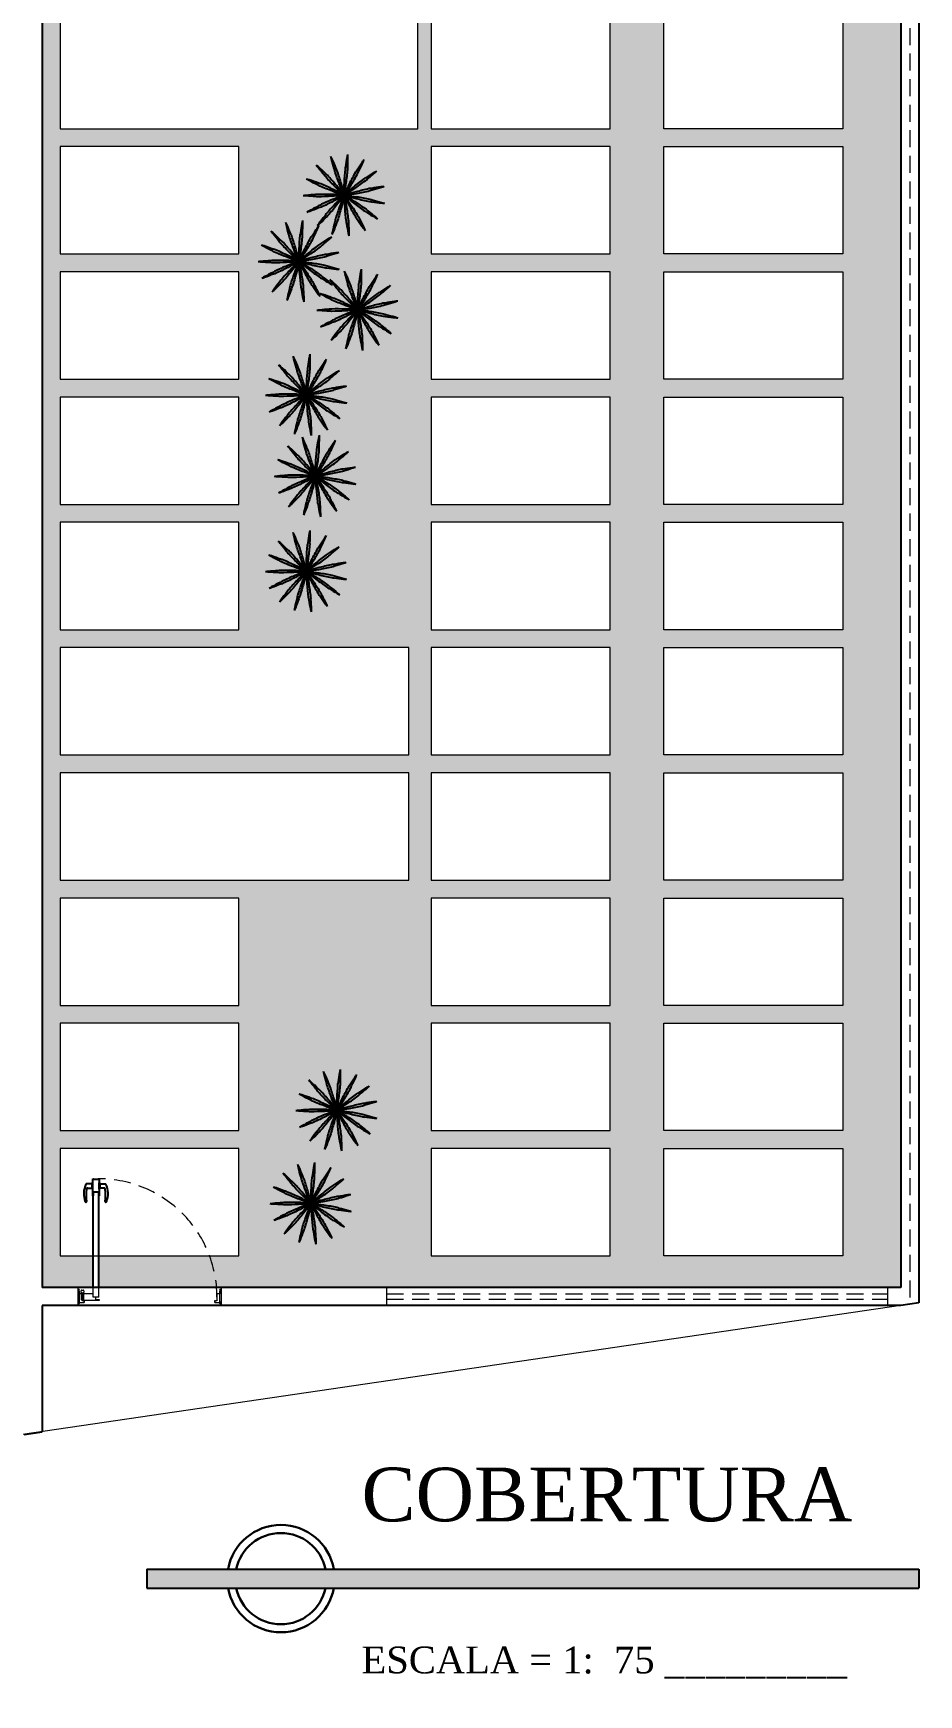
# Model space of a CAD drawing. Header units: millimetres. Extents: x 81693 to 98868, y 6565 to 11437.
# Drawn here: x 93624 to 93954, y 8518 to 9137 of the extents above; entities that cross this region are included whole.
import ezdxf

# ---------------------------------------------------------------- set-up
doc = ezdxf.new("R2010")
doc.units = ezdxf.units.MM
doc.linetypes.add('HIDDEN', pattern=[9.525, 6.35, -3.175])
for name, color, linetype, lineweight in [('Fachadas - Varanda', 3, 'Continuous', 30), ('Hachura', 1, 'Continuous', 9), ('Pisos Externos', 15, 'Continuous', 9), ('Projeção Janela', 15, 'HIDDEN', 9), ('Projeção Portas', 55, 'HIDDEN', 5), ('Projeção Viga', 1, 'HIDDEN', 9)]:
    doc.layers.add(name, color=color, linetype=linetype, lineweight=lineweight)
for name, color, linetype in [('Grama', 84, 'Continuous'), ('Hachuria - Moveis', 1, 'Continuous'), ('MOLHO', 114, 'Continuous'), ('Parede Planta', 5, 'Continuous'), ('Texto', 2, 'Continuous')]:
    doc.layers.add(name, color=color, linetype=linetype)
doc.styles.add('Valéria', font='romantic.ttf', dxfattribs={"height": 10})

# ---------------------------------------------------------------- blocks, each defined once
blk = doc.blocks.new('MOLHO2')
for points in [[(-0.205, 0.41, 0.04965), (-0.231, 0.447, 0.013329), (-0.323, 0.589, 0.009979), (-0.353, 0.63, 0.607526)], [(-0.242, 0.389, -0.04965), (-0.26, 0.431, -0.013329), (-0.333, 0.583, -0.009979), (-0.353, 0.63, -0.607526)], [(-0.063, 0.454, -0.04965), (-0.063, 0.499, -0.013329), (-0.067, 0.668, -0.009979), (-0.066, 0.719, -0.607526)], [(-0.021, 0.458, 0.04965), (-0.03, 0.502, 0.013329), (-0.056, 0.669, 0.009979), (-0.066, 0.719, 0.607526)], [(0.127, 0.44, -0.04965), (0.146, 0.482, -0.013329), (0.21, 0.638, -0.009979), (0.232, 0.684, -0.607526)], [(0.167, 0.427, 0.04965), (0.177, 0.471, 0.013329), (0.221, 0.634, 0.009979), (0.232, 0.684, 0.607526)], [(-0.354, 0.291, 0.04965), (-0.393, 0.314, 0.013329), (-0.535, 0.406, 0.009979), (-0.579, 0.432, 0.607526)], [(-0.379, 0.257, -0.04965), (-0.413, 0.288, -0.013329), (-0.542, 0.397, -0.009979), (-0.579, 0.432, -0.607526)], [(0, 0, -0.009979), (-0.03, 0.041, -0.013329), (-0.122, 0.183, -0.009462), (-0.242, 0.389, -0.009462)], [(0, 0, 0.009979), (-0.02, 0.047, 0.013329), (-0.093, 0.199, 0.009462), (-0.205, 0.41, 0.009462)], [(0, 0, -0.009979), (-0.01, 0.05, -0.013329), (-0.037, 0.217, -0.009462), (-0.063, 0.454, -0.009462)], [(0, 0, 0.009979), (0.001, 0.051, 0.013329), (-0.004, 0.22, 0.009462), (-0.021, 0.458, 0.009462)], [(0, 0, -0.009979), (0.011, 0.05, -0.013329), (0.055, 0.213, -0.009462), (0.127, 0.44, -0.009462)], [(0, 0, 0.009979), (0.022, 0.046, 0.013329), (0.086, 0.202, 0.009462), (0.167, 0.427, 0.009462)], [(0, 0, -0.009979), (0.03, 0.041, -0.013329), (0.137, 0.172, -0.009462), (0.295, 0.35, -0.009462)], [(0, 0, 0.009979), (0.038, 0.033, 0.013329), (0.161, 0.15, 0.009462), (0.326, 0.322, 0.009462)], [(0.295, 0.35, -0.04965), (0.329, 0.381, -0.013329), (0.452, 0.497, -0.009979), (0.49, 0.531, -0.607526)], [(0.326, 0.322, 0.04965), (0.353, 0.358, 0.013329), (0.46, 0.49, 0.009979), (0.49, 0.531, 0.607526)], [(-0.451, 0.08, -0.04965), (-0.494, 0.095, -0.013329), (-0.656, 0.143, -0.009979), (-0.705, 0.159, -0.607526)], [(-0.442, 0.121, 0.04965), (-0.487, 0.127, 0.013329), (-0.654, 0.154, 0.009979), (-0.705, 0.159, 0.607526)], [(0, 0, -0.009979), (-0.051, 0.006, -0.013329), (-0.218, 0.032, -0.009462), (-0.451, 0.08, -0.009462)], [(0, 0, 0.009979), (-0.048, 0.017, 0.013329), (-0.21, 0.064, 0.009462), (-0.442, 0.121, 0.009462)], [(0, 0, -0.009979), (-0.044, 0.026, -0.013329), (-0.186, 0.118, -0.009462), (-0.379, 0.257, -0.009462)], [(0, 0, 0.009979), (-0.037, 0.035, 0.013329), (-0.166, 0.144, 0.009462), (-0.354, 0.291, 0.009462)], [(0, 0, -0.009979), (0.044, 0.025, -0.013329), (0.195, 0.102, -0.009462), (0.412, 0.2, -0.009462)], [(0, 0, 0.009979), (0.049, 0.015, 0.013329), (0.208, 0.071, 0.009462), (0.429, 0.161, 0.009462)], [(0, 0, -0.009979), (0.051, 0.005, -0.013329), (0.22, 0.014, -0.009462), (0.458, 0.015, -0.009462)], [(0.412, 0.2, -0.04965), (0.455, 0.214, -0.013329), (0.615, 0.271, -0.009979), (0.664, 0.285, -0.607526)], [(0.429, 0.161, 0.04965), (0.469, 0.183, 0.013329), (0.619, 0.26, 0.009979), (0.664, 0.285, 0.607526)], [(0.458, 0.015, -0.04965), (0.503, 0.01, -0.013329), (0.672, -0.003, -0.009979), (0.722, -0.009, -0.607526)], [(-0.453, -0.069, 0.04965), (-0.496, -0.082, 0.013329), (-0.66, -0.126, 0.009979), (-0.708, -0.141, 0.607526)], [(-0.445, -0.11, -0.04965), (-0.49, -0.114, -0.013329), (-0.658, -0.137, -0.009979), (-0.708, -0.141, -0.607526)], [(-0.386, -0.247, 0.04965), (-0.42, -0.277, 0.013329), (-0.552, -0.383, 0.009979), (-0.59, -0.417, 0.607526)], [(-0.362, -0.281, -0.04965), (-0.401, -0.304, -0.013329), (-0.545, -0.392, -0.009979), (-0.59, -0.417, -0.607526)], [(0, 0, 0.009979), (-0.051, -0.004, 0.013329), (-0.218, -0.027, 0.009462), (-0.453, -0.069, 0.009462)], [(0, 0, -0.009979), (-0.048, -0.015, -0.013329), (-0.212, -0.059, -0.009462), (-0.445, -0.11, -0.009462)], [(0, 0, 0.009979), (-0.045, -0.025, 0.013329), (-0.189, -0.113, 0.009462), (-0.386, -0.247, 0.009462)], [(0, 0, -0.009979), (-0.038, -0.034, -0.013329), (-0.17, -0.14, -0.009462), (-0.362, -0.281, -0.009462)], [(0, 0, 0.009979), (-0.031, -0.041, 0.013329), (-0.126, -0.18, 0.009462), (-0.252, -0.383, 0.009462)], [(0, 0, -0.009979), (-0.021, -0.046, -0.013329), (-0.098, -0.197, -0.009462), (-0.216, -0.404, -0.009462)], [(0, 0, 0.009979), (-0.012, -0.05, 0.013329), (-0.042, -0.216, 0.009462), (-0.075, -0.452, 0.009462)], [(0, 0, -0.009979), (0, -0.051, -0.013329), (-0.009, -0.22, -0.009462), (-0.033, -0.457, -0.009462)], [(0, 0, -0.009979), (0.038, -0.034, -0.013329), (0.157, -0.154, -0.009462), (0.318, -0.33, -0.009462)], [(0, 0, 0.009979), (0.05, -0.006, 0.013329), (0.219, -0.019, 0.009462), (0.457, -0.027, 0.009462)], [(0, 0, 0.009979), (0.044, -0.026, 0.013329), (0.192, -0.107, 0.009462), (0.407, -0.211, 0.009462)], [(0, 0, -0.009979), (0.048, -0.016, -0.013329), (0.206, -0.077, -0.009462), (0.425, -0.172, -0.009462)], [(0, 0, 0.009979), (0.029, -0.042, 0.013329), (0.132, -0.176, 0.009462), (0.286, -0.358, 0.009462)], [(0, 0, 0.009979), (0.01, -0.05, 0.013329), (0.049, -0.214, 0.009462), (0.116, -0.443, 0.009462)], [(0, 0, -0.009979), (0.02, -0.047, -0.013329), (0.081, -0.205, -0.009462), (0.156, -0.431, -0.009462)], [(0.407, -0.211, 0.04965), (0.45, -0.225, 0.013329), (0.608, -0.286, 0.009979), (0.656, -0.302, 0.607526)], [(0.425, -0.172, -0.04965), (0.464, -0.195, -0.013329), (0.612, -0.276, -0.009979), (0.656, -0.302, -0.607526)], [(0.457, -0.027, 0.04965), (0.503, -0.023, 0.013329), (0.672, -0.014, 0.009979), (0.722, -0.009, 0.607526)], [(-0.252, -0.383, 0.04965), (-0.271, -0.424, 0.013329), (-0.348, -0.575, 0.009979), (-0.369, -0.621, 0.607526)], [(-0.216, -0.404, -0.04965), (-0.243, -0.441, -0.013329), (-0.338, -0.58, -0.009979), (-0.369, -0.621, -0.607526)], [(-0.075, -0.452, 0.04965), (-0.075, -0.497, 0.013329), (-0.084, -0.666, 0.009979), (-0.085, -0.717, 0.607526)], [(-0.033, -0.457, -0.04965), (-0.043, -0.501, -0.013329), (-0.073, -0.668, -0.009979), (-0.085, -0.717, -0.607526)], [(0.116, -0.443, 0.04965), (0.133, -0.485, 0.013329), (0.194, -0.643, 0.009979), (0.214, -0.69, 0.607526)], [(0.156, -0.431, -0.04965), (0.165, -0.475, -0.013329), (0.205, -0.64, -0.009979), (0.214, -0.69, -0.607526)], [(0.286, -0.358, 0.04965), (0.319, -0.389, 0.013329), (0.439, -0.509, 0.009979), (0.476, -0.543, 0.607526)], [(0.318, -0.33, -0.04965), (0.344, -0.367, -0.013329), (0.447, -0.501, -0.009979), (0.476, -0.543, -0.607526)]]:
    blk.add_lwpolyline(points, format="xyb")
blk = doc.blocks.new('VEG3')
at = {"layer": 'MOLHO', "xscale": 0.6290189251151159, "yscale": 0.6290189251151159, "zscale": 0.6290189251151159}
blk.add_blockref('MOLHO2', (-0.121, 0.067), dxfattribs=at)

msp = doc.modelspace()

# ---------------------------------------------------------------- hatches: boundary and pattern name
at = {"layer": 'Grama', "transparency": 33554687}
h = msp.add_hatch(dxfattribs=at)
h.set_pattern_fill('GRASS2', color=256, scale=14, angle=360, pattern_type=2)
h.set_pattern_definition([(360, (17531.234, 4665.769), (14, 14), [2.1, -0.42, 0.56, -0.42, 2.1, -8.4]), (360, (17530.534, 4666.189), (14, 14), [1.4, -1.05, 2.1, -1.05, 1.4, -7]), (360, (17535.434, 4671.789), (14, 14), [1.75, -0.7, 1.75, -9.8]), (360, (17528.434, 4674.589), (14, 14), [0.7, -1.4, 0.7, -11.2]), (90, (17529.834, 4674.589), (-14, 14), [1.26, -12.74]), (90, (17534.034, 4666.189), (-14, 14), [1.4, -12.6]), (90, (17537.534, 4671.789), (-14, 14), [1.4, -12.6]), (45, (17535.854, 4666.049), (3e-15, 14), [1.4, -18.3989899]), (135, (17532.214, 4666.049), (-14, 5e-15), [1.4, -18.3989899]), (63.434949, (17535.434, 4666.119), (7e-10, 14), [1.4, -29.9049517]), (75.9637565, (17534.7343, 4666.1893), (5e-10, 14), [1.4, -56.3234788]), (75.9637565, (17538.2343, 4671.7893), (5e-10, 14), [1.12, -56.6034788]), (75.9637565, (17530.1143, 4674.5893), (5e-10, 14), [0.98, -56.7434788]), (104.0362435, (17533.3343, 4666.1893), (-5e-10, 14), [1.4, -56.3234788]), (104.0362435, (17536.8343, 4671.7893), (-5e-10, 14), [1.12, -56.6034788]), (104.0362435, (17529.5543, 4674.5893), (-5e-10, 14), [0.98, -56.7434788]), (116.565051, (17532.634, 4666.119), (-6e-09, 14), [1.4, -29.9049352])])
h.paths.add_polyline_path([(93812.3915, 9521.3876), (93772.5598, 9521.3876), (93772.5598, 9552.2471), (93700.8931, 9607.7708), (93700.8931, 9568.0542), (93634.2264, 9568.0542), (93634.2264, 9608.0542), (93700.5273, 9608.0542), (93694.5038, 9612.7209), (93627.5598, 9612.7209), (93627.5598, 9428.0542), (93627.5598, 9421.3876), (93627.5598, 9373.9251), (93634.2264, 9373.9251), (93634.2264, 9374.7209), (93700.8931, 9374.7209), (93700.8931, 9373.9251), (93772.5598, 9373.9251), (93772.5598, 9374.7209), (93839.2264, 9374.7209), (93839.2264, 9373.9251), (93859.2264, 9373.9251), (93859.2264, 9374.7209), (93925.8931, 9374.7209), (93925.8931, 9373.9251), (93947.5646, 9373.9251), (93947.5646, 9416.6623), (93925.8931, 9433.4523), (93925.8931, 9428.0542), (93859.2264, 9428.0542), (93859.2264, 9468.0542), (93881.231, 9468.0542), (93872.626, 9474.7209), (93859.2264, 9474.7209), (93859.2264, 9485.1022), (93839.2264, 9500.5972), (93839.2264, 9474.7209), (93772.5598, 9474.7209), (93772.5598, 9514.7209), (93820.9964, 9514.7209)])
h.paths.add_polyline_path([(93767.5598, 9514.7209), (93767.5598, 9474.7209), (93634.2264, 9474.7209), (93634.2264, 9514.7209)], flags=16)
h.paths.add_polyline_path([(93700.8931, 9521.3876), (93634.2264, 9521.3876), (93634.2264, 9561.3876), (93700.8931, 9561.3876)], flags=16)
h.paths.add_polyline_path([(93767.5598, 9468.0542), (93767.5598, 9428.0542), (93634.2264, 9428.0542), (93634.2264, 9468.0542)], flags=16)
h.paths.add_polyline_path([(93772.5598, 9468.0542), (93839.2264, 9468.0542), (93839.2264, 9428.0542), (93772.5598, 9428.0542)], flags=16)
h.paths.add_polyline_path([(93700.8931, 9421.3876), (93700.8931, 9381.3876), (93634.2264, 9381.3876), (93634.2264, 9421.3876)], flags=16)
h.paths.add_polyline_path([(93772.5598, 9421.3876), (93839.2264, 9421.3876), (93839.2264, 9381.3876), (93772.5598, 9381.3876)], flags=16)
h.paths.add_polyline_path([(93859.2264, 9421.3876), (93925.8931, 9421.3876), (93925.8931, 9381.3876), (93859.2264, 9381.3876)], flags=16)
h.paths.add_polyline_path([(93947.5646, 9612.7209), (93694.5038, 9612.7209), (93700.5273, 9608.0542), (93700.8931, 9608.0542), (93700.8931, 9607.7708), (93772.5598, 9552.2471), (93772.5598, 9561.3876), (93839.2264, 9561.3876), (93839.2264, 9521.3876), (93812.3915, 9521.3876), (93820.9964, 9514.7209), (93839.2264, 9514.7209), (93839.2264, 9500.5972), (93859.2264, 9485.1022), (93859.2264, 9514.7209), (93925.8931, 9514.7209), (93925.8931, 9474.7209), (93872.626, 9474.7209), (93881.231, 9468.0542), (93925.8931, 9468.0542), (93925.8931, 9433.4523), (93947.5646, 9416.6623)], flags=17)
h.paths.add_polyline_path([(93859.2264, 9561.3876), (93925.8931, 9561.3876), (93925.8931, 9521.3876), (93859.2264, 9521.3876)], flags=16)
h.paths.add_polyline_path([(93859.2264, 9568.0542), (93859.2264, 9608.0542), (93925.8931, 9608.0542), (93925.8931, 9568.0542)], flags=16)
h.paths.add_polyline_path([(93839.2264, 9568.0542), (93772.5598, 9568.0542), (93772.5598, 9608.0542), (93839.2264, 9608.0542)], flags=16)
h.paths.add_polyline_path([(93947.5646, 9373.9251), (93925.8931, 9373.9251), (93925.8931, 9334.7209), (93859.2264, 9334.7209), (93859.2264, 9373.9251), (93839.2264, 9373.9251), (93839.2264, 9334.7209), (93772.5598, 9334.7209), (93772.5598, 9373.9251), (93700.8931, 9373.9251), (93700.8931, 9334.7209), (93634.2264, 9334.7209), (93634.2264, 9373.9251), (93627.5598, 9373.9251), (93627.5598, 9206.3884), (93634.2264, 9206.3884), (93634.2264, 9234.7209), (93700.8931, 9234.7209), (93700.8931, 9206.3884), (93772.5598, 9206.3884), (93772.5598, 9234.7209), (93839.2264, 9234.7209), (93839.2264, 9206.3884), (93859.2264, 9206.3884), (93859.2264, 9234.7209), (93925.8931, 9234.7209), (93925.8931, 9206.3884), (93947.5646, 9206.3884)])
h.paths.add_polyline_path([(93700.8931, 9241.3876), (93634.2264, 9241.3876), (93634.2264, 9281.3876), (93700.8931, 9281.3876)], flags=16)
h.paths.add_polyline_path([(93772.5598, 9281.3876), (93839.2264, 9281.3876), (93839.2264, 9241.3876), (93772.5598, 9241.3876)], flags=16)
h.paths.add_polyline_path([(93700.8931, 9288.0542), (93634.2264, 9288.0542), (93634.2264, 9328.0542), (93700.8931, 9328.0542)], flags=16)
h.paths.add_polyline_path([(93772.5598, 9288.0542), (93772.5598, 9328.0542), (93839.2264, 9328.0542), (93839.2264, 9288.0542)], flags=16)
h.paths.add_polyline_path([(93859.2264, 9281.3876), (93925.8931, 9281.3876), (93925.8931, 9241.3876), (93859.2264, 9241.3876)], flags=16)
h.paths.add_polyline_path([(93859.2264, 9288.0542), (93859.2264, 9328.0542), (93925.8931, 9328.0542), (93925.8931, 9288.0542)], flags=16)
h.paths.add_polyline_path([(93947.5646, 9206.3884), (93925.8931, 9206.3884), (93925.8931, 9194.7209), (93859.2264, 9194.7209), (93859.2264, 9206.3884), (93839.2264, 9206.3884), (93839.2264, 9194.7209), (93772.5598, 9194.7209), (93772.5598, 9206.3884), (93700.8931, 9206.3884), (93700.8931, 9194.7209), (93634.2264, 9194.7209), (93634.2264, 9206.3884), (93627.5598, 9206.3884), (93627.5598, 8998.8055), (93634.2264, 8998.8055), (93634.2264, 9001.3876), (93700.8931, 9001.3876), (93700.8931, 8998.8055), (93772.5598, 8998.8055), (93772.5598, 9001.3876), (93839.2264, 9001.3876), (93839.2264, 8998.8055), (93859.2264, 8998.8055), (93859.2264, 9001.3876), (93925.8931, 9001.3876), (93925.8931, 8998.8055), (93947.5646, 8998.8055)])
h.paths.add_polyline_path([(93772.5598, 9094.7209), (93839.2264, 9094.7209), (93839.2264, 9054.7209), (93772.5598, 9054.7209)], flags=16)
h.paths.add_polyline_path([(93772.5598, 9048.0542), (93839.2264, 9048.0542), (93839.2264, 9008.0542), (93772.5598, 9008.0542)], flags=16)
h.paths.add_polyline_path([(93634.2264, 9101.3876), (93634.2264, 9141.3876), (93767.5598, 9141.3876), (93767.5598, 9101.3876)], flags=16)
h.paths.add_polyline_path([(93772.5598, 9101.3876), (93772.5598, 9141.3876), (93839.2264, 9141.3876), (93839.2264, 9101.3876)], flags=16)
h.paths.add_polyline_path([(93700.8931, 9054.7209), (93634.2264, 9054.7209), (93634.2264, 9094.7209), (93700.8931, 9094.7209)], flags=16)
h.paths.add_polyline_path([(93700.8931, 9048.0542), (93700.8931, 9008.0542), (93634.2264, 9008.0542), (93634.2264, 9048.0542)], flags=16)
h.paths.add_polyline_path([(93634.2264, 9148.0542), (93634.2264, 9188.0542), (93767.5598, 9188.0542), (93767.5598, 9148.0542)], flags=16)
h.paths.add_polyline_path([(93772.5598, 9148.0542), (93772.5598, 9188.0542), (93839.2264, 9188.0542), (93839.2264, 9148.0542)], flags=16)
h.paths.add_polyline_path([(93859.2264, 9094.7209), (93925.8931, 9094.7209), (93925.8931, 9054.7209), (93859.2264, 9054.7209)], flags=16)
h.paths.add_polyline_path([(93859.2264, 9048.0542), (93925.8931, 9048.0542), (93925.8931, 9008.0542), (93859.2264, 9008.0542)], flags=16)
h.paths.add_polyline_path([(93859.2264, 9101.3876), (93859.2264, 9141.3876), (93925.8931, 9141.3876), (93925.8931, 9101.3876)], flags=16)
h.paths.add_polyline_path([(93859.2264, 9148.0542), (93859.2264, 9188.0542), (93925.8931, 9188.0542), (93925.8931, 9148.0542)], flags=16)
h.paths.add_polyline_path([(93947.5646, 8998.8055), (93925.8931, 8998.8055), (93925.8931, 8961.3876), (93859.2264, 8961.3876), (93859.2264, 8998.8055), (93839.2264, 8998.8055), (93839.2264, 8961.3876), (93772.5598, 8961.3876), (93772.5598, 8998.8055), (93700.8931, 8998.8055), (93700.8931, 8961.3876), (93634.2264, 8961.3876), (93634.2264, 8998.8055), (93627.5598, 8998.8055), (93627.5598, 8782.6632), (93634.2264, 8782.6632), (93634.2264, 8814.7209), (93700.8931, 8814.7209), (93700.8931, 8782.6632), (93772.5598, 8782.6632), (93772.5598, 8814.7209), (93839.2264, 8814.7209), (93839.2264, 8782.6632), (93859.2264, 8782.6632), (93859.2264, 8814.7209), (93925.8931, 8814.7209), (93925.8931, 8782.6632), (93947.5646, 8782.6632)])
h.paths.add_polyline_path([(93764.2264, 8908.0542), (93764.2264, 8868.0542), (93634.2264, 8868.0542), (93634.2264, 8908.0542)], flags=16)
h.paths.add_polyline_path([(93772.5598, 8954.7209), (93839.2264, 8954.7209), (93839.2264, 8914.7209), (93772.5598, 8914.7209)], flags=16)
h.paths.add_polyline_path([(93772.5598, 8908.0542), (93839.2264, 8908.0542), (93839.2264, 8868.0542), (93772.5598, 8868.0542)], flags=16)
h.paths.add_polyline_path([(93700.8931, 8914.7209), (93634.2264, 8914.7209), (93634.2264, 8954.7209), (93700.8931, 8954.7209)], flags=16)
h.paths.add_polyline_path([(93764.2264, 8861.3876), (93764.2264, 8821.3876), (93634.2264, 8821.3876), (93634.2264, 8861.3876)], flags=16)
h.paths.add_polyline_path([(93772.5598, 8861.3876), (93839.2264, 8861.3876), (93839.2264, 8821.3876), (93772.5598, 8821.3876)], flags=16)
h.paths.add_polyline_path([(93859.2264, 8954.7209), (93925.8931, 8954.7209), (93925.8931, 8914.7209), (93859.2264, 8914.7209)], flags=16)
h.paths.add_polyline_path([(93859.2264, 8908.0542), (93925.8931, 8908.0542), (93925.8931, 8868.0542), (93859.2264, 8868.0542)], flags=16)
h.paths.add_polyline_path([(93859.2264, 8861.3876), (93925.8931, 8861.3876), (93925.8931, 8821.3876), (93859.2264, 8821.3876)], flags=16)
h.paths.add_polyline_path([(93947.5646, 8782.6632), (93925.8931, 8782.6632), (93925.8931, 8774.7209), (93859.2264, 8774.7209), (93859.2264, 8782.6632), (93839.2264, 8782.6632), (93839.2264, 8774.7209), (93772.5598, 8774.7209), (93772.5598, 8782.6632), (93700.8931, 8782.6632), (93700.8931, 8774.7209), (93634.2264, 8774.7209), (93634.2264, 8782.6632), (93627.5598, 8782.6632), (93627.5598, 8669.5648), (93646.5188, 8669.5648), (93646.5188, 8681.3876), (93634.2264, 8681.3876), (93634.2264, 8721.3876), (93700.8931, 8721.3876), (93700.8931, 8681.3876), (93689.9339, 8681.3876, -0.06904629), (93692.552, 8669.5648), (93947.5646, 8669.5648)])
h.paths.add_polyline_path([(93772.5598, 8768.0542), (93839.2264, 8768.0542), (93839.2264, 8728.0542), (93772.5598, 8728.0542)], flags=16)
h.paths.add_polyline_path([(93772.5598, 8721.3876), (93839.2264, 8721.3876), (93839.2264, 8681.3876), (93772.5598, 8681.3876)], flags=16)
h.paths.add_polyline_path([(93700.8931, 8728.0542), (93634.2264, 8728.0542), (93634.2264, 8768.0542), (93700.8931, 8768.0542)], flags=16)
h.paths.add_polyline_path([(93859.2264, 8768.0542), (93925.8931, 8768.0542), (93925.8931, 8728.0542), (93859.2264, 8728.0542)], flags=16)
h.paths.add_polyline_path([(93859.2264, 8721.3876), (93925.8931, 8721.3876), (93925.8931, 8681.3876), (93859.2264, 8681.3876)], flags=16)
h.paths.add_polyline_path([(93689.9339, 8681.3876), (93648.6398, 8681.3876), (93648.6398, 8669.5648), (93692.552, 8669.5648, 0.06904629)], flags=17)
at = {"layer": 'Parede Planta'}
msp.add_hatch(color=256, dxfattribs=at).paths.add_polyline_path([(93954.2313, 8564.6041), (93666.5303, 8564.6041), (93666.5303, 8557.6041), (93954.2313, 8557.6041)])

# ---------------------------------------------------------------- linework, layer by layer
at = {"color": 1}
for p, q in [((93646.0798, 8708.1952), (93644.0346, 8708.1952)), ((93644.5231, 8706.6618), (93646.0798, 8706.6618)), ((93646.0798, 8708.3618), (93646.0798, 8706.6618)), ((93646.0798, 8706.6618), (93646.0798, 8706.4952)), ((93646.1531, 8708.4285), (93646.1464, 8708.4285)), ((93646.1464, 8706.4285), (93646.1531, 8706.4285)), ((93646.4131, 8703.7885), (93646.4131, 8710.0952)), ((93646.4131, 8710.0952), (93646.675, 8710.0952)), ((93646.4131, 8706.2218), (93646.4131, 8708.6352)), ((93646.675, 8710.0952), (93646.675, 8709.9618)), ((93646.675, 8709.9618), (93646.9198, 8709.9618)), ((93646.9198, 8709.9618), (93646.9398, 8709.9418)), ((93646.9398, 8709.9418), (93646.9598, 8709.9618)), ((93646.9598, 8709.9618), (93646.9798, 8709.9418)), ((93646.9798, 8709.9418), (93646.9998, 8709.9618)), ((93646.9998, 8709.9618), (93647.0198, 8709.9418)), ((93647.0198, 8709.9418), (93647.0398, 8709.9618)), ((93647.0398, 8709.9618), (93647.0598, 8709.9418)), ((93647.0598, 8709.9418), (93647.0798, 8709.9618)), ((93647.0798, 8709.9618), (93647.0998, 8709.9418)), ((93647.0998, 8709.9418), (93647.1198, 8709.9618)), ((93647.1198, 8709.9618), (93647.1398, 8709.9418)), ((93647.1398, 8709.9418), (93647.1598, 8709.9618)), ((93647.1598, 8709.9618), (93647.1798, 8709.9418)), ((93647.1798, 8709.9418), (93647.1998, 8709.9618)), ((93647.1998, 8709.9618), (93647.2198, 8709.9418)), ((93647.2198, 8709.9418), (93647.2398, 8709.9618)), ((93647.2398, 8709.9618), (93647.2598, 8709.9418)), ((93647.2598, 8709.9418), (93647.2798, 8709.9618)), ((93647.2798, 8709.9618), (93647.2998, 8709.9418)), ((93647.2998, 8709.9418), (93647.3198, 8709.9618)), ((93647.3198, 8709.9618), (93647.3398, 8709.9418)), ((93647.3398, 8709.9418), (93647.3598, 8709.9618)), ((93647.3598, 8709.9618), (93647.3798, 8709.9418)), ((93647.3798, 8709.9418), (93647.3998, 8709.9618)), ((93647.3998, 8709.9618), (93647.7598, 8709.9618)), ((93647.7598, 8709.9618), (93647.7798, 8709.9418)), ((93647.7798, 8709.9418), (93647.7998, 8709.9618)), ((93647.7998, 8709.9618), (93647.8198, 8709.9418)), ((93647.8198, 8709.9418), (93647.8398, 8709.9618)), ((93647.8398, 8709.9618), (93647.8598, 8709.9418)), ((93647.8598, 8709.9418), (93647.8798, 8709.9618)), ((93647.8798, 8709.9618), (93647.8998, 8709.9418)), ((93647.8998, 8709.9418), (93647.9198, 8709.9618)), ((93647.9198, 8709.9618), (93647.9398, 8709.9418)), ((93647.9398, 8709.9418), (93647.9598, 8709.9618)), ((93647.9598, 8709.9618), (93647.9798, 8709.9418)), ((93647.9798, 8709.9418), (93647.9998, 8709.9618)), ((93647.9998, 8709.9618), (93648.0198, 8709.9418)), ((93648.0198, 8709.9418), (93648.0398, 8709.9618)), ((93648.0398, 8709.9618), (93648.0598, 8709.9418)), ((93648.0598, 8709.9418), (93648.0798, 8709.9618)), ((93648.0798, 8709.9618), (93648.0998, 8709.9418)), ((93648.0998, 8709.9418), (93648.1198, 8709.9618)), ((93648.1198, 8709.9618), (93648.1398, 8709.9418)), ((93648.1398, 8709.9418), (93648.1598, 8709.9618)), ((93648.1598, 8709.9618), (93648.1798, 8709.9418)), ((93648.1798, 8709.9418), (93648.1998, 8709.9618)), ((93648.1998, 8709.9618), (93648.2198, 8709.9418)), ((93648.2198, 8709.9418), (93648.2398, 8709.9618)), ((93648.2398, 8709.9618), (93648.4845, 8709.9618)), ((93648.4845, 8709.9618), (93648.4845, 8710.0952)), ((93648.4845, 8710.0952), (93648.7464, 8710.0952)), ((93648.7464, 8710.0952), (93648.7464, 8703.7885)), ((93648.7464, 8706.2218), (93648.7464, 8708.6352)), ((93649.0064, 8708.4285), (93649.0131, 8708.4285)), ((93649.0131, 8706.4285), (93649.0064, 8706.4285)), ((93649.0798, 8708.3618), (93649.0798, 8706.6618)), ((93649.0798, 8708.1952), (93651.1249, 8708.1952)), ((93650.6364, 8706.6618), (93649.0798, 8706.6618)), ((93649.0798, 8706.6618), (93649.0798, 8706.4952)), ((93643.7803, 8701.4285), (93643.9239, 8701.4285)), ((93646.5131, 8703.7885), (93646.4131, 8703.7885)), ((93648.6464, 8705.0885), (93646.5131, 8705.0885)), ((93646.5131, 8705.0885), (93646.5131, 8703.7885)), ((93646.5188, 8669.5648), (93646.5188, 8705.0885)), ((93648.6398, 8669.5648), (93648.6398, 8705.0885)), ((93648.6464, 8703.7885), (93648.6464, 8705.0885)), ((93648.7464, 8703.7885), (93648.6464, 8703.7885)), ((93651.3792, 8701.4285), (93651.2357, 8701.4285))]:
    msp.add_line(p, q, dxfattribs=at)
for centre, radius, start, end in [((93651.1491, 8704.5256), 8.0968, 153.7941705, 201.6799294), ((93644.0347, 8708.0283), 0.1668, 90.0370053, 154.1279348), ((93667.4012, 8703.9303), 23.4265, 174.2728499, 185.6768165), ((93644.5233, 8706.2283), 0.4335, 90.0184767, 174.7479345), ((93646.1464, 8708.3618), 0.0667, 90, 180), ((93646.1464, 8706.4952), 0.0667, 180, 270), ((93646.1531, 8708.4885), 0.06, 270, 0), ((93646.1531, 8706.3685), 0.06, 0, 90), ((93646.3864, 8708.4885), 0.1733, 90, 180), ((93646.3864, 8706.3685), 0.1733, 180, 270), ((93646.3864, 8708.6352), 0.0267, 360, 90), ((93646.3864, 8706.2218), 0.0267, 270, 0), ((93648.7731, 8708.6352), 0.0267, 90, 180), ((93648.7731, 8706.2218), 0.0267, 180, 270), ((93648.7731, 8708.4885), 0.1733, 0, 90), ((93648.7731, 8706.3685), 0.1733, 270, 0), ((93649.0064, 8708.4885), 0.06, 180, 270), ((93649.0064, 8706.3685), 0.06, 90, 180), ((93649.0131, 8708.3618), 0.0667, 0, 90), ((93649.0131, 8706.4952), 0.0667, 270, 0), ((93650.6363, 8706.2283), 0.4335, 5.2520655, 89.9815233), ((93627.7583, 8703.9303), 23.4265, 354.3231835, 5.7271501), ((93651.1248, 8708.0283), 0.1668, 25.8720652, 89.9629947), ((93644.0104, 8704.5256), 8.0968, 338.3200706, 26.2058295), ((93643.7804, 8701.5953), 0.1668, 201.3945306, 269.9582195), ((93643.9238, 8701.5952), 0.1667, 270.0228097, 6.1120607), ((93651.2357, 8701.5952), 0.1667, 173.8879393, 269.9771903), ((93651.3791, 8701.5953), 0.1668, 270.0417805, 338.6054694)]:
    msp.add_arc(centre, radius, start, end, dxfattribs=at)
at = {"layer": 'Fachadas - Varanda'}
for radius, start, end in [(20, 10.0786581, 169.9213419), (17, 11.881156, 168.118844), (20, 190.0786581, 349.9213419), (17, 191.881156, 348.118844)]:
    msp.add_arc((93716.5303, 8561.1041), radius, start, end, dxfattribs=at)
at = {"layer": 'Hachuria - Moveis'}
for p, q in [((93947.5646, 9614.7209), (93947.5646, 8669.5648)), ((93954.2313, 9614.7209), (93954.2313, 8663.8784)), ((93627.5598, 9421.3876), (93627.5598, 8669.5648)), ((93947.5646, 8669.5648), (93627.5598, 8669.5648)), ((93627.5598, 8662.8982), (93627.5598, 8615.8466)), ((93947.5646, 8662.8982), (93627.5598, 8662.8982)), ((93954.2313, 8663.8784), (93947.5646, 8662.8982)), ((93620.8931, 8614.8664), (93627.5598, 8615.8466))]:
    msp.add_line(p, q, dxfattribs=at)
at = {"layer": 'Parede Planta'}
for p, q in [((93666.5303, 8564.6041), (93666.5303, 8557.6041)), ((93666.5303, 8564.6041), (93954.2313, 8564.6041)), ((93954.2313, 8564.6041), (93954.2313, 8557.6041)), ((93666.5303, 8557.6041), (93954.2313, 8557.6041))]:
    msp.add_line(p, q, dxfattribs=at)
at = {"layer": 'Pisos Externos'}
msp.add_line((93947.5646, 8662.8982), (92960.8931, 8517.824), dxfattribs=at)
for points in [[(93634.2264, 9101.3876), (93767.5598, 9101.3876), (93767.5598, 9141.3876), (93634.2264, 9141.3876)], [(93772.5598, 9101.3876), (93839.2264, 9101.3876), (93839.2264, 9141.3876), (93772.5598, 9141.3876)], [(93925.8931, 9101.3876), (93859.2264, 9101.3876), (93859.2264, 9141.3876), (93925.8931, 9141.3876)], [(93634.2264, 9054.7209), (93700.8931, 9054.7209), (93700.8931, 9094.7209), (93634.2264, 9094.7209)], [(93772.5598, 9054.7209), (93839.2264, 9054.7209), (93839.2264, 9094.7209), (93772.5598, 9094.7209)], [(93925.8931, 9054.7209), (93859.2264, 9054.7209), (93859.2264, 9094.7209), (93925.8931, 9094.7209)], [(93634.2264, 9008.0542), (93700.8931, 9008.0542), (93700.8931, 9048.0542), (93634.2264, 9048.0542)], [(93772.5598, 9008.0542), (93839.2264, 9008.0542), (93839.2264, 9048.0542), (93772.5598, 9048.0542)], [(93925.8931, 9008.0542), (93859.2264, 9008.0542), (93859.2264, 9048.0542), (93925.8931, 9048.0542)], [(93634.2264, 8961.3876), (93700.8931, 8961.3876), (93700.8931, 9001.3876), (93634.2264, 9001.3876)], [(93772.5598, 8961.3876), (93839.2264, 8961.3876), (93839.2264, 9001.3876), (93772.5598, 9001.3876)], [(93925.8931, 8961.3876), (93859.2264, 8961.3876), (93859.2264, 9001.3876), (93925.8931, 9001.3876)], [(93634.2264, 8914.7209), (93700.8931, 8914.7209), (93700.8931, 8954.7209), (93634.2264, 8954.7209)], [(93772.5598, 8914.7209), (93839.2264, 8914.7209), (93839.2264, 8954.7209), (93772.5598, 8954.7209)], [(93925.8931, 8914.7209), (93859.2264, 8914.7209), (93859.2264, 8954.7209), (93925.8931, 8954.7209)], [(93634.2264, 8868.0542), (93764.2264, 8868.0542), (93764.2264, 8908.0542), (93634.2264, 8908.0542)], [(93772.5598, 8868.0542), (93839.2264, 8868.0542), (93839.2264, 8908.0542), (93772.5598, 8908.0542)], [(93925.8931, 8868.0542), (93859.2264, 8868.0542), (93859.2264, 8908.0542), (93925.8931, 8908.0542)], [(93634.2264, 8821.3876), (93764.2264, 8821.3876), (93764.2264, 8861.3876), (93634.2264, 8861.3876)], [(93772.5598, 8821.3876), (93839.2264, 8821.3876), (93839.2264, 8861.3876), (93772.5598, 8861.3876)], [(93925.8931, 8821.3876), (93859.2264, 8821.3876), (93859.2264, 8861.3876), (93925.8931, 8861.3876)], [(93634.2264, 8774.7209), (93700.8931, 8774.7209), (93700.8931, 8814.7209), (93634.2264, 8814.7209)], [(93772.5598, 8774.7209), (93839.2264, 8774.7209), (93839.2264, 8814.7209), (93772.5598, 8814.7209)], [(93925.8931, 8774.7209), (93859.2264, 8774.7209), (93859.2264, 8814.7209), (93925.8931, 8814.7209)], [(93634.2264, 8728.0542), (93700.8931, 8728.0542), (93700.8931, 8768.0542), (93634.2264, 8768.0542)], [(93772.5598, 8728.0542), (93839.2264, 8728.0542), (93839.2264, 8768.0542), (93772.5598, 8768.0542)], [(93925.8931, 8728.0542), (93859.2264, 8728.0542), (93859.2264, 8768.0542), (93925.8931, 8768.0542)], [(93634.2264, 8681.3876), (93700.8931, 8681.3876), (93700.8931, 8721.3876), (93634.2264, 8721.3876)], [(93772.5598, 8681.3876), (93839.2264, 8681.3876), (93839.2264, 8721.3876), (93772.5598, 8721.3876)], [(93925.8931, 8681.3876), (93859.2264, 8681.3876), (93859.2264, 8721.3876), (93925.8931, 8721.3876)]]:
    msp.add_lwpolyline(points, close=True, dxfattribs=at)
at = {"layer": 'Projeção Janela'}
for p, q in [((93640.8931, 8669.5648), (93640.8931, 8662.8982)), ((93640.8931, 8668.8953), (93640.8931, 8668.0753)), ((93641.3598, 8668.8953), (93640.8931, 8668.8953)), ((93640.9931, 8668.4953), (93640.9931, 8668.762)), ((93640.9931, 8668.762), (93640.9931, 8668.762)), ((93640.9931, 8668.4953), (93640.9931, 8668.4953)), ((93640.9931, 8668.0753), (93640.9931, 8668.362)), ((93640.9931, 8668.362), (93641.2598, 8668.362)), ((93641.0264, 8668.7953), (93641.0264, 8668.7953)), ((93641.0264, 8668.7953), (93641.302, 8668.7953)), ((93641.302, 8668.462), (93641.0264, 8668.462)), ((93641.0264, 8668.462), (93641.0264, 8668.462)), ((93641.2598, 8668.362), (93641.2598, 8668.362)), ((93641.2931, 8668.3286), (93641.2931, 8668.3286)), ((93641.2931, 8668.3286), (93641.2931, 8664.0953)), ((93641.302, 8668.7953), (93641.3354, 8668.762)), ((93641.3354, 8668.4953), (93641.302, 8668.462)), ((93641.3354, 8668.762), (93641.3931, 8668.7953)), ((93641.3931, 8668.462), (93641.3354, 8668.4953)), ((93641.3598, 8668.8953), (93641.3598, 8668.8953)), ((93641.3931, 8668.7953), (93641.3931, 8668.862)), ((93641.3931, 8668.862), (93641.3931, 8668.862)), ((93641.3931, 8667.2086), (93641.3931, 8668.462)), ((93642.0331, 8667.7595, 12.6667), (93642.0331, 8668.3595, 12.6667)), ((93642.2331, 8668.5595, 12.6667), (93642.8331, 8668.5595, 12.6667)), ((93643.0331, 8668.3595, 12.6667), (93643.0331, 8667.7595, 12.6667)), ((93646.5188, 8666.042), (93646.5188, 8669.5648)), ((93648.6398, 8666.042), (93648.6398, 8669.5648)), ((93694.2264, 8668.8953), (93693.7264, 8668.8953)), ((93693.7264, 8668.8953), (93693.7264, 8668.7953)), ((93693.7264, 8668.7953), (93693.7842, 8668.762)), ((93693.7842, 8668.4953), (93693.7264, 8668.462)), ((93693.7264, 8668.462), (93693.7264, 8667.2086)), ((93693.7842, 8668.762), (93693.8175, 8668.7953)), ((93693.8175, 8668.462), (93693.7842, 8668.4953)), ((93693.8175, 8668.7953), (93694.0931, 8668.7953)), ((93694.0931, 8668.462), (93693.8175, 8668.462)), ((93693.8264, 8664.0953), (93693.8264, 8668.362)), ((93693.8264, 8668.362), (93694.1264, 8668.362)), ((93694.1264, 8668.762), (93694.1264, 8668.4953)), ((93694.1264, 8668.362), (93694.1264, 8668.062)), ((93694.2264, 8669.5648), (93694.2264, 8662.8982)), ((93694.2264, 8668.062), (93694.2264, 8668.8953)), ((93755.8931, 8669.5648), (93755.8931, 8662.8982)), ((93942.5598, 8669.5648), (93942.5598, 8662.8982)), ((93640.8931, 8668.0753), (93640.8931, 8668.0753)), ((93640.8931, 8664.382), (93640.8931, 8664.382)), ((93640.8931, 8664.382), (93640.8931, 8663.562)), ((93640.8931, 8663.562), (93641.3598, 8663.562)), ((93640.9264, 8668.042), (93640.9264, 8668.042)), ((93640.9264, 8668.042), (93640.9598, 8668.042)), ((93640.9598, 8664.4153), (93640.9264, 8664.4153)), ((93640.9264, 8664.4153), (93640.9264, 8664.4153)), ((93640.9598, 8668.042), (93640.9598, 8668.042)), ((93640.9598, 8664.4153), (93640.9598, 8664.4153)), ((93640.9931, 8668.0753), (93640.9931, 8668.0753)), ((93640.9931, 8664.0953), (93640.9931, 8664.382)), ((93640.9931, 8664.382), (93640.9931, 8664.382)), ((93641.2931, 8664.0953), (93640.9931, 8664.0953)), ((93640.9931, 8663.6953), (93640.9931, 8663.962)), ((93640.9931, 8663.962), (93640.9931, 8663.962)), ((93640.9931, 8663.6953), (93640.9931, 8663.6953)), ((93641.0264, 8663.9953), (93641.0264, 8663.9953)), ((93641.0264, 8663.9953), (93641.302, 8663.9953)), ((93641.302, 8663.662), (93641.0264, 8663.662)), ((93641.0264, 8663.662), (93641.0264, 8663.662)), ((93641.302, 8663.9953), (93641.3354, 8663.962)), ((93641.3354, 8663.6953), (93641.302, 8663.662)), ((93641.3354, 8663.962), (93641.3931, 8663.9953)), ((93641.3931, 8663.662), (93641.3354, 8663.6953)), ((93641.3598, 8663.562), (93641.3598, 8663.562)), ((93642.4264, 8667.2086), (93641.3931, 8667.2086)), ((93641.3931, 8663.9953), (93643.0131, 8663.9953)), ((93641.3931, 8663.5953), (93641.3931, 8663.662)), ((93641.3931, 8663.5953), (93641.3931, 8663.5953)), ((93642.1331, 8666.682), (93642.1531, 8666.702)), ((93642.1531, 8666.662), (93642.1331, 8666.682)), ((93642.1331, 8666.642), (93642.1531, 8666.662)), ((93642.1531, 8666.622), (93642.1331, 8666.642)), ((93642.1331, 8666.602), (93642.1531, 8666.622)), ((93642.1531, 8666.582), (93642.1331, 8666.602)), ((93642.1331, 8666.562), (93642.1531, 8666.582)), ((93642.1531, 8666.542), (93642.1331, 8666.562)), ((93642.1331, 8666.522), (93642.1531, 8666.542)), ((93642.1531, 8666.502), (93642.1331, 8666.522)), ((93642.1331, 8666.482), (93642.1531, 8666.502)), ((93642.1531, 8666.462), (93642.1331, 8666.482)), ((93642.1331, 8666.442), (93642.1531, 8666.462)), ((93642.1531, 8666.422), (93642.1331, 8666.442)), ((93642.1331, 8666.402), (93642.1531, 8666.422)), ((93642.1531, 8666.382), (93642.1331, 8666.402)), ((93642.1331, 8666.362), (93642.1531, 8666.382)), ((93642.1531, 8666.342), (93642.1331, 8666.362)), ((93642.1331, 8666.322), (93642.1531, 8666.342)), ((93642.1531, 8666.302), (93642.1331, 8666.322)), ((93642.1331, 8666.282), (93642.1531, 8666.302)), ((93642.1531, 8666.262), (93642.1331, 8666.282)), ((93642.1331, 8666.242), (93642.1531, 8666.262)), ((93642.1531, 8666.222), (93642.1331, 8666.242)), ((93642.1331, 8666.042), (93642.1531, 8666.062)), ((93642.1531, 8666.022), (93642.1331, 8666.042)), ((93642.1331, 8665.842), (93642.1531, 8665.862)), ((93642.1531, 8665.822), (93642.1331, 8665.842)), ((93642.1331, 8665.802), (93642.1531, 8665.822)), ((93642.1531, 8665.782), (93642.1331, 8665.802)), ((93642.1331, 8665.762), (93642.1531, 8665.782)), ((93642.1531, 8665.742), (93642.1331, 8665.762)), ((93642.1331, 8665.722), (93642.1531, 8665.742)), ((93642.1531, 8665.702), (93642.1331, 8665.722)), ((93642.1331, 8665.682), (93642.1531, 8665.702)), ((93642.1531, 8665.662), (93642.1331, 8665.682)), ((93642.1331, 8665.642), (93642.1531, 8665.662)), ((93642.1531, 8665.622), (93642.1331, 8665.642)), ((93642.1331, 8665.602), (93642.1531, 8665.622)), ((93642.1531, 8665.582), (93642.1331, 8665.602)), ((93642.1331, 8665.562), (93642.1531, 8665.582)), ((93642.1531, 8665.542), (93642.1331, 8665.562)), ((93642.1331, 8665.522), (93642.1531, 8665.542)), ((93642.1531, 8665.502), (93642.1331, 8665.522)), ((93642.1331, 8665.482), (93642.1531, 8665.502)), ((93642.1531, 8665.462), (93642.1331, 8665.482)), ((93642.1331, 8665.442), (93642.1531, 8665.462)), ((93642.1531, 8665.422), (93642.1331, 8665.442)), ((93642.1331, 8665.402), (93642.1531, 8665.422)), ((93642.1531, 8665.382), (93642.1331, 8665.402)), ((93642.1531, 8666.702), (93642.1531, 8667.1086)), ((93642.1531, 8667.1086), (93642.3131, 8667.1086)), ((93642.1531, 8666.062), (93642.1531, 8666.222)), ((93642.1531, 8665.862), (93642.1531, 8666.022)), ((93642.1531, 8664.9753), (93642.1531, 8665.382)), ((93642.3131, 8664.9753), (93642.1531, 8664.9753)), ((93642.1698, 8666.6942, 12.6667), (93642.1698, 8667.0608, 12.6667)), ((93642.2031, 8666.6608, 12.6667), (93642.1698, 8666.6942, 12.6667)), ((93642.1698, 8665.3942, 12.6667), (93642.2031, 8665.4275, 12.6667)), ((93642.1698, 8665.0275, 12.6667), (93642.1698, 8665.3942, 12.6667)), ((93642.2031, 8667.0942, 12.6667), (93642.2764, 8667.0942, 12.6667)), ((93642.2031, 8666.4442, 12.6667), (93642.2031, 8666.6608, 12.6667)), ((93642.2364, 8666.4108, 12.6667), (93642.2031, 8666.4442, 12.6667)), ((93642.2031, 8666.3775, 12.6667), (93642.2364, 8666.4108, 12.6667)), ((93642.2031, 8666.137, 12.6667), (93642.2031, 8666.3775, 12.6667)), ((93642.2031, 8665.7108, 12.6667), (93642.2031, 8665.9469, 12.6667)), ((93642.2364, 8665.6775, 12.6667), (93642.2031, 8665.7108, 12.6667)), ((93642.2031, 8665.6442, 12.6667), (93642.2364, 8665.6775, 12.6667)), ((93642.2031, 8665.4275, 12.6667), (93642.2031, 8665.6442, 12.6667)), ((93642.2764, 8664.9942, 12.6667), (93642.2031, 8664.9942, 12.6667)), ((93642.3098, 8667.5595, 12.6667), (93642.2331, 8667.5595, 12.6667)), ((93642.3098, 8667.0608, 12.6667), (93642.3098, 8666.9108, 12.6667)), ((93642.3098, 8665.1775, 12.6667), (93642.3098, 8665.0275, 12.6667)), ((93642.3131, 8667.1086), (93642.3131, 8666.9286)), ((93642.3131, 8666.9286), (93642.3131, 8666.9286)), ((93642.3131, 8665.1553), (93642.3131, 8665.1553)), ((93642.3131, 8665.1553), (93642.3131, 8664.9753)), ((93642.4264, 8665.1165), (93642.3443, 8665.1719)), ((93642.3443, 8665.1719), (93642.3443, 8665.1719)), ((93642.3446, 8666.9123), (93642.4264, 8666.9717)), ((93642.3446, 8666.9123), (93642.3446, 8666.9123)), ((93642.3617, 8666.8832, 12.6667), (93642.4431, 8666.9381, 12.6667)), ((93642.4431, 8665.1502, 12.6667), (93642.3617, 8665.2051, 12.6667)), ((93642.4264, 8666.9717), (93642.4264, 8667.2086)), ((93642.4264, 8664.6753), (93642.4264, 8665.1165)), ((93642.9431, 8664.6753), (93642.4264, 8664.6753)), ((93642.4431, 8666.9381, 12.6667), (93642.4431, 8667.4262, 12.6667)), ((93642.4431, 8664.9442, 12.6667), (93642.4431, 8665.1502, 12.6667)), ((93642.6231, 8665.0437, 12.6667), (93642.5, 8664.9206, 12.6667)), ((93642.6231, 8666.8775, 12.6667), (93642.5898, 8666.8442, 12.6667)), ((93642.5898, 8666.8442, 12.6667), (93642.5898, 8665.2442, 12.6667)), ((93642.5898, 8665.2442, 12.6667), (93642.6231, 8665.2108, 12.6667)), ((93642.6231, 8667.4262, 12.6667), (93642.6231, 8666.8775, 12.6667)), ((93642.6231, 8665.2108, 12.6667), (93642.6231, 8665.0437, 12.6667)), ((93646.5188, 8667.2086), (93642.6398, 8667.2086)), ((93642.6398, 8667.2086), (93642.6398, 8666.9467)), ((93642.6398, 8666.9467), (93642.7011, 8666.9143)), ((93642.7011, 8665.1696), (93642.6398, 8665.1372)), ((93642.6398, 8665.1372), (93642.6398, 8664.8753)), ((93642.6398, 8664.8753), (93648.8798, 8664.8753)), ((93642.7531, 8666.942), (93642.7531, 8667.1086)), ((93642.7531, 8667.1086), (93642.9131, 8667.1086)), ((93642.7531, 8664.9753), (93642.7531, 8665.142)), ((93642.9131, 8664.9753), (93642.7531, 8664.9753)), ((93642.8331, 8667.5595, 12.6667), (93642.7564, 8667.5595, 12.6667)), ((93642.8931, 8664.442), (93642.8931, 8664.6086)), ((93642.8931, 8664.6086), (93642.9764, 8664.6086)), ((93643.2598, 8664.442), (93642.8931, 8664.442)), ((93642.9131, 8667.1086), (93642.9131, 8666.702)), ((93642.9131, 8666.702), (93642.9331, 8666.682)), ((93642.9331, 8666.682), (93642.9131, 8666.662)), ((93642.9131, 8666.662), (93642.9331, 8666.642)), ((93642.9331, 8666.642), (93642.9131, 8666.622)), ((93642.9131, 8666.622), (93642.9331, 8666.602)), ((93642.9331, 8666.602), (93642.9131, 8666.582)), ((93642.9131, 8666.582), (93642.9331, 8666.562)), ((93642.9331, 8666.562), (93642.9131, 8666.542)), ((93642.9131, 8666.542), (93642.9331, 8666.522)), ((93642.9331, 8666.522), (93642.9131, 8666.502)), ((93642.9131, 8666.502), (93642.9331, 8666.482)), ((93642.9331, 8666.482), (93642.9131, 8666.462)), ((93642.9131, 8666.462), (93642.9331, 8666.442)), ((93642.9331, 8666.442), (93642.9131, 8666.422)), ((93642.9131, 8666.422), (93642.9331, 8666.402)), ((93642.9331, 8666.402), (93642.9131, 8666.382)), ((93642.9131, 8666.382), (93642.9331, 8666.362)), ((93642.9331, 8666.362), (93642.9131, 8666.342)), ((93642.9131, 8666.342), (93642.9331, 8666.322)), ((93642.9331, 8666.322), (93642.9131, 8666.302)), ((93642.9131, 8666.302), (93642.9331, 8666.282)), ((93642.9331, 8666.282), (93642.9131, 8666.262)), ((93642.9131, 8666.262), (93642.9331, 8666.242)), ((93642.9331, 8666.242), (93642.9131, 8666.222)), ((93642.9131, 8666.222), (93642.9131, 8666.062)), ((93642.9131, 8666.062), (93642.9331, 8666.042)), ((93642.9331, 8666.042), (93642.9131, 8666.022)), ((93642.9131, 8666.022), (93642.9131, 8665.862)), ((93642.9131, 8665.862), (93642.9331, 8665.842)), ((93642.9331, 8665.842), (93642.9131, 8665.822)), ((93642.9131, 8665.822), (93642.9331, 8665.802)), ((93642.9331, 8665.802), (93642.9131, 8665.782)), ((93642.9131, 8665.782), (93642.9331, 8665.762)), ((93642.9331, 8665.762), (93642.9131, 8665.742)), ((93642.9131, 8665.742), (93642.9331, 8665.722)), ((93642.9331, 8665.722), (93642.9131, 8665.702)), ((93642.9131, 8665.702), (93642.9331, 8665.682)), ((93642.9331, 8665.682), (93642.9131, 8665.662)), ((93642.9131, 8665.662), (93642.9331, 8665.642)), ((93642.9331, 8665.642), (93642.9131, 8665.622)), ((93642.9131, 8665.622), (93642.9331, 8665.602)), ((93642.9331, 8665.602), (93642.9131, 8665.582)), ((93642.9131, 8665.582), (93642.9331, 8665.562)), ((93642.9331, 8665.562), (93642.9131, 8665.542)), ((93642.9131, 8665.542), (93642.9331, 8665.522)), ((93642.9331, 8665.522), (93642.9131, 8665.502)), ((93642.9131, 8665.502), (93642.9331, 8665.482)), ((93642.9331, 8665.482), (93642.9131, 8665.462)), ((93642.9131, 8665.462), (93642.9331, 8665.442)), ((93642.9331, 8665.442), (93642.9131, 8665.422)), ((93642.9131, 8665.422), (93642.9331, 8665.402)), ((93642.9331, 8665.402), (93642.9131, 8665.382)), ((93642.9131, 8665.382), (93642.9131, 8664.9753)), ((93642.9431, 8664.6753), (93642.9431, 8664.6753)), ((93642.9764, 8664.6086), (93642.9764, 8664.642)), ((93642.9764, 8664.642), (93642.9764, 8664.642)), ((93643.0131, 8663.9953), (93643.0131, 8663.9953)), ((93643.1764, 8664.642), (93643.1764, 8664.642)), ((93643.1764, 8664.642), (93643.1764, 8664.6086)), ((93643.1764, 8664.6086), (93643.2598, 8664.6086)), ((93643.3598, 8664.6753), (93643.2098, 8664.6753)), ((93643.2098, 8664.6753), (93643.2098, 8664.6753)), ((93643.2598, 8664.6086), (93643.2598, 8664.442)), ((93643.3598, 8664.342), (93643.3598, 8664.6753)), ((93643.3598, 8664.342), (93643.3598, 8664.342)), ((93648.6464, 8666.042), (93646.5188, 8666.042)), ((93647.5798, 8664.9753), (93647.5798, 8666.042)), ((93648.8798, 8664.9753), (93647.5798, 8664.9753)), ((93648.8798, 8664.8753), (93648.8798, 8664.9753)), ((93691.9098, 8664.6753), (93691.7598, 8664.6753)), ((93691.7598, 8664.6753), (93691.7598, 8664.342)), ((93691.8598, 8664.442), (93691.8598, 8664.6086)), ((93691.8598, 8664.6086), (93691.9431, 8664.6086)), ((93692.2264, 8664.442), (93691.8598, 8664.442)), ((93691.9431, 8664.6086), (93691.9431, 8664.642)), ((93692.1064, 8663.9953), (93693.7264, 8663.9953)), ((93692.1431, 8664.642), (93692.1431, 8664.6086)), ((93692.1431, 8664.6086), (93692.2264, 8664.6086)), ((93692.6931, 8664.6753), (93692.1764, 8664.6753)), ((93692.2264, 8664.6086), (93692.2264, 8664.442)), ((93693.7264, 8667.2086), (93692.6931, 8667.2086)), ((93692.6931, 8667.2086), (93692.6931, 8664.6753)), ((93693.7264, 8663.9953), (93693.7842, 8663.962)), ((93693.7842, 8663.6953), (93693.7264, 8663.662)), ((93693.7264, 8663.662), (93693.7264, 8663.5953)), ((93693.7598, 8663.562), (93694.2264, 8663.562)), ((93693.7842, 8663.962), (93693.8175, 8663.9953)), ((93693.8175, 8663.662), (93693.7842, 8663.6953)), ((93693.8175, 8663.9953), (93694.0931, 8663.9953)), ((93694.0931, 8663.662), (93693.8175, 8663.662)), ((93694.1264, 8664.0953), (93693.8264, 8664.0953)), ((93694.1264, 8664.382), (93694.1264, 8664.0953)), ((93694.1264, 8663.962), (93694.1264, 8663.6953)), ((93694.1598, 8668.0286), (93694.1931, 8668.0286)), ((93694.1931, 8664.4153), (93694.1598, 8664.4153)), ((93694.2264, 8663.562), (93694.2264, 8664.382)), ((93755.8931, 8667.2315), (93942.5598, 8667.2315)), ((93755.8931, 8665.2315), (93942.5598, 8665.2315))]:
    msp.add_line(p, q, dxfattribs=at)
for centre, radius, start, end in [((93641.0264, 8668.762), 0.0333, 90, 180), ((93641.0264, 8668.4953), 0.0333, 180, 270), ((93641.2598, 8668.3286), 0.0333, 0, 90), ((93641.3598, 8668.862), 0.0333, 0, 90), ((93642.2331, 8668.3595, 12.6667), 0.2, 90, 180), ((93642.8331, 8668.3595, 12.6667), 0.2, 0, 90), ((93694.0931, 8668.762), 0.0333, 0.011458, 90), ((93694.0931, 8668.4953), 0.0333, 270.0014324, 359.9985676), ((93640.9264, 8668.0753), 0.0333, 180, 270), ((93640.9264, 8664.382), 0.0333, 90, 180), ((93640.9598, 8668.0753), 0.0333, 270, 0), ((93640.9598, 8664.382), 0.0333, 0, 90), ((93641.0264, 8663.962), 0.0333, 90, 180), ((93641.0264, 8663.6953), 0.0333, 180, 270), ((93641.3598, 8663.5953), 0.0333, 270, 0), ((93642.2331, 8667.7595, 12.6667), 0.2, 180, 270), ((93642.2031, 8667.0608, 12.6667), 0.0333, 90, 180), ((93642.2031, 8665.0275, 12.6667), 0.0333, 180, 270), ((93642.2764, 8667.0608, 12.6667), 0.0333, 0, 90), ((93642.2764, 8665.0275, 12.6667), 0.0333, 270, 0), ((93642.3098, 8667.4262, 12.6667), 0.1333, 0, 90), ((93642.3431, 8666.9108, 12.6667), 0.0333, 180, 304), ((93642.3431, 8665.1775, 12.6667), 0.0333, 56, 180), ((93642.3331, 8666.9286), 0.02, 180, 305.2611806), ((93642.3331, 8665.1553), 0.02, 56.0010556, 180), ((93642.4764, 8664.9442, 12.6667), 0.0333, 180, 315), ((93642.7564, 8667.4262, 12.6667), 0.1333, 90, 180), ((93642.7198, 8666.942), 0.0333, 236, 0), ((93642.7198, 8665.142), 0.0333, 0, 124), ((93642.8331, 8667.7595, 12.6667), 0.2, 270, 0), ((93642.9431, 8664.642), 0.0333, 0, 90), ((93643.0131, 8664.342), 0.3467, 270, 0), ((93643.2098, 8664.642), 0.0333, 90, 180), ((93692.1064, 8664.342), 0.3467, 180, 270.0011018), ((93691.9098, 8664.642), 0.0333, 359.9879063, 90.0208131), ((93692.1764, 8664.642), 0.0333, 90, 180.0114603), ((93693.7598, 8663.5953), 0.0333, 180, 270), ((93694.0931, 8663.962), 0.0333, 0.0046634, 90), ((93694.0931, 8663.6953), 0.0333, 269.9876529, 0.0008891), ((93694.1598, 8668.062), 0.0333, 180, 270), ((93694.1598, 8664.382), 0.0333, 90, 180), ((93694.1931, 8668.062), 0.0333, 270, 0), ((93694.1931, 8664.382), 0.0333, 359.9990289, 90.0019028)]:
    msp.add_arc(centre, radius, start, end, dxfattribs=at)
at = {"layer": 'Projeção Portas'}
msp.add_arc((93648.6398, 8666.042), 44.0533, 0, 89.8612691, dxfattribs=at)
at = {"layer": 'Projeção Viga'}
msp.add_line((93950.8931, 11386.8288), (93950.8931, 8663.3876), dxfattribs=at)

# ---------------------------------------------------------------- block references
at = {"layer": 'Hachura', "xscale": -33.59999999999999, "yscale": 33.6, "zscale": 33.6, "rotation": 240}
for p in [(93740.183, 9081.2657), (93723.3426, 9056.6375), (93745.2607, 9038.5425), (93726.1526, 9006.8386), (93729.5266, 8976.6186), (93726.0894, 8941.12), (93737.4437, 8740.278), (93727.8188, 8705.5937)]:
    msp.add_blockref('VEG3', p, dxfattribs=at)

# ---------------------------------------------------------------- texts
at = {"layer": 'Texto', "insert": (93746.559, 8602.4815), "char_height": 10, "attachment_point": 1, "style": 'Valéria'}
msp.add_mtext('{\\H2x;\\C5;COBERTURA\\P\\P\\H0.5x;\\C2;ESCALA = 1:  75 \\C1;_________}', dxfattribs=at)

doc.saveas('drawing.dxf')
